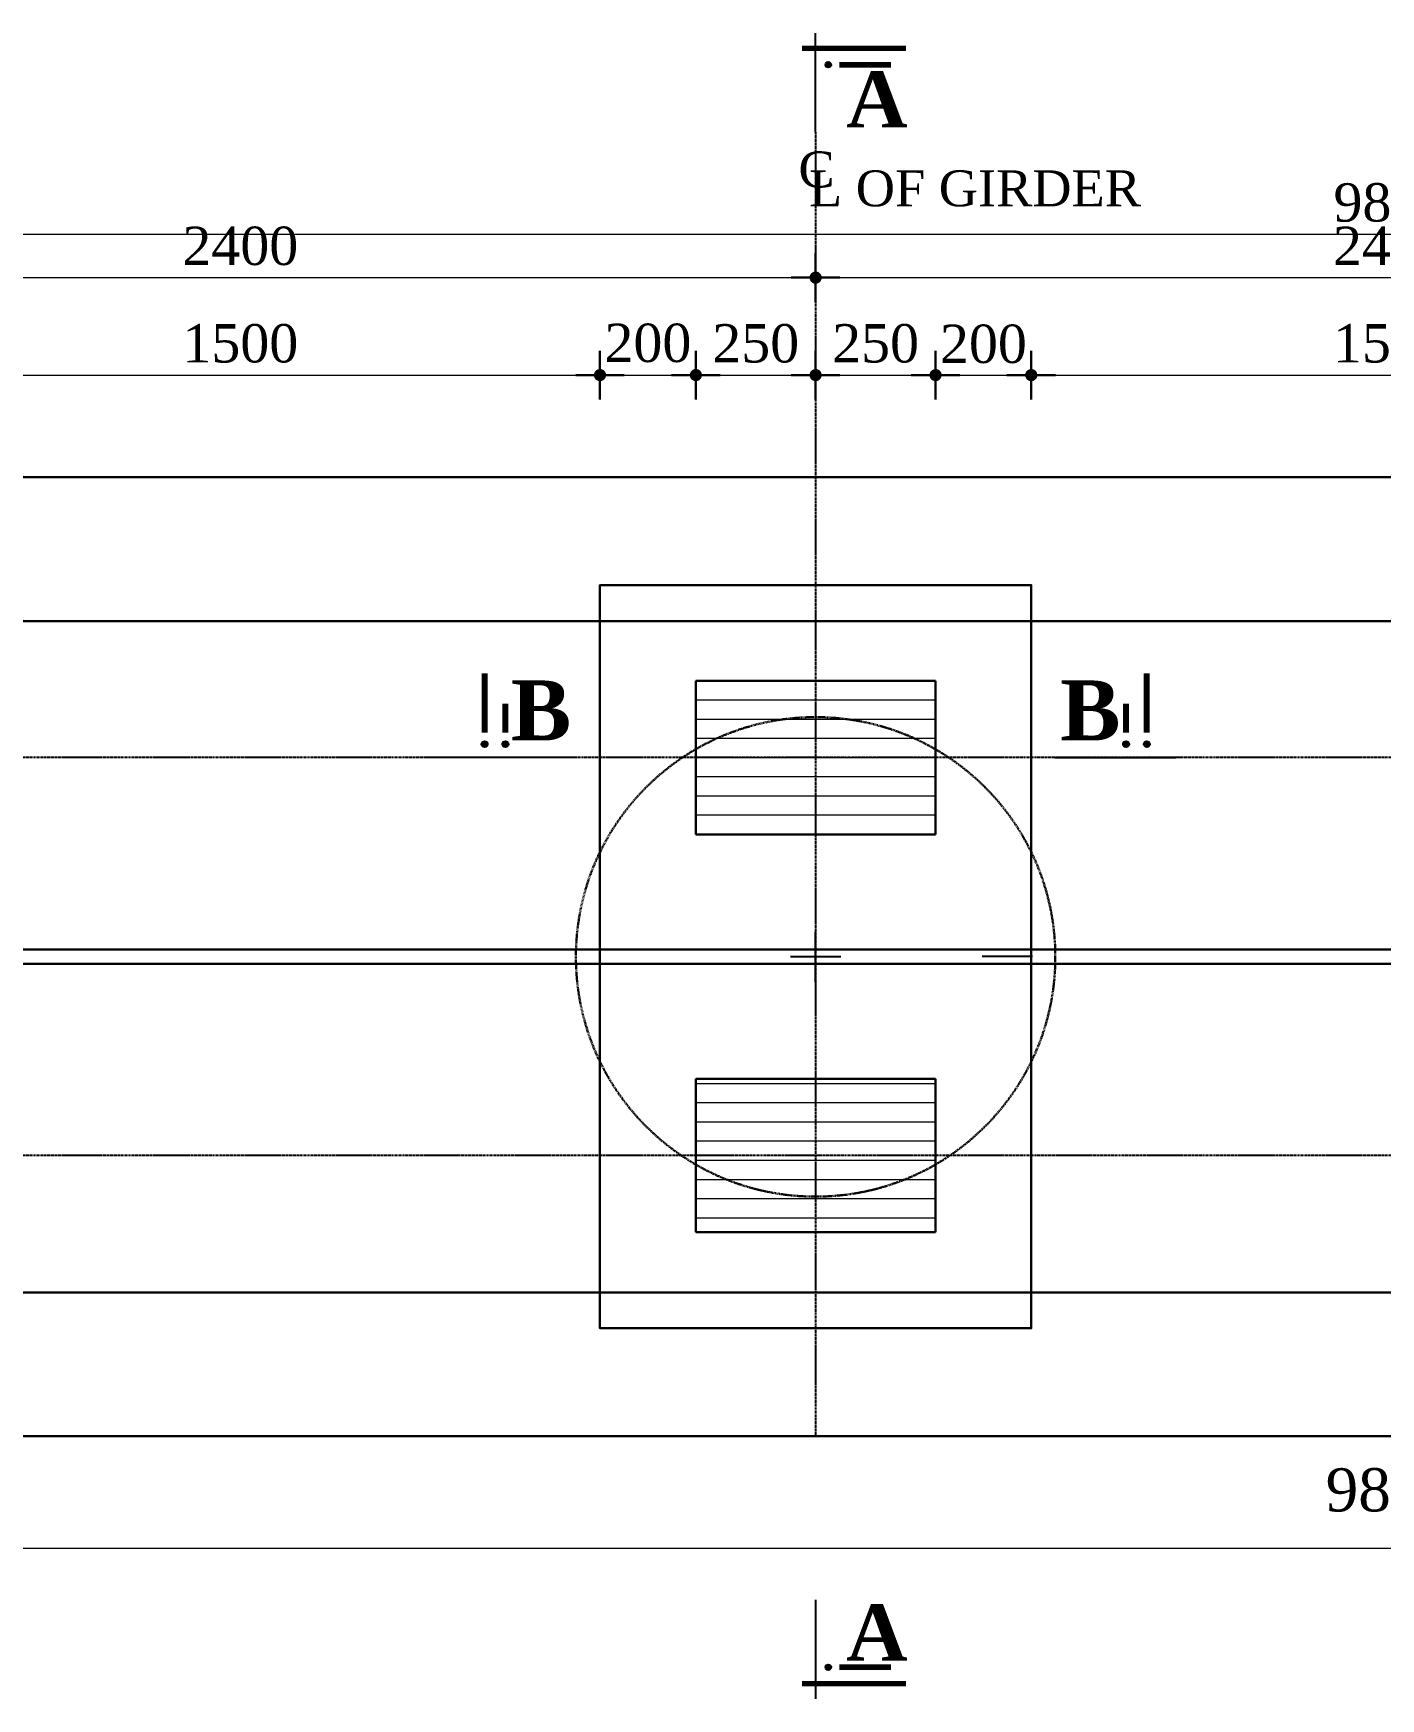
# Model space of a CAD drawing. Header units: millimetres. Extents: x -29779 to 80452, y -13100 to 39577.
# Drawn here: x 3763 to 6574, y -659 to 2814 of the extents above; entities that cross this region are included whole.
import ezdxf

# ---------------------------------------------------------------- set-up
doc = ezdxf.new("R2010")
doc.units = ezdxf.units.MM
doc.header["$LTSCALE"] = 3
for name, pattern in [('CENTER', [50.8, 31.75, -6.35, 6.35, -6.35]), ('DASHED', [19.05, 12.7, -6.35]), ('HIDDEN', [9.525, 6.35, -3.175])]:
    doc.linetypes.add(name, pattern=pattern)
for name, color, linetype in [('Center Line', 34, 'Continuous'), ('dim', 4, 'Continuous'), ('Text', 7, 'Continuous')]:
    doc.layers.add(name, color=color, linetype=linetype)
for name, color, linetype, lineweight in [('Dimision', 4, 'Continuous', 13), ('hatch', 253, 'Continuous', 13), ('Pire Line', 11, 'Continuous', 30)]:
    doc.layers.add(name, color=color, linetype=linetype, lineweight=lineweight)
doc.styles.get("Standard").update_dxf_attribs({"font": 'times.ttf'})
doc.dimstyles.new('Copy of ISO-90', dxfattribs={"dimtxt": 90, "dimasz": 0.7, "dimexe": 1, "dimexo": 60, "dimgap": 75, "dimtad": 1, "dimdec": 0, "dimlfac": -1, "dimzin": 1, "dimdsep": 46, "dimtxsty": 'Standard', "dimblk": 'DIM', "dimcen": 60, "dimclrd": 256, "dimclre": 256, "dimclrt": 256, "dimadec": 0, "dimazin": 0, "dimtfac": 1, "dimtdec": 0, "dimtix": 1, "dimtofl": 0, "dimtmove": 0, "dimatfit": 3, "dimldrblk": 'DOT', "dimfxl": 60, "dimfxlon": 1, "dimtolj": 1, "dimlwd": -1, "dimarcsym": 0})
pattern_1 = [(0, (3414.603, -2415.9), (0, 40), [])]

# ---------------------------------------------------------------- blocks, each defined once
blk = doc.blocks.new('DIM')
at = {"layer": 'dim'}
for p, q in [((0, -101.4), (0, 101.4)), ((-101.4, 0), (101.4, 0))]:
    blk.add_line(p, q, dxfattribs=at)
at = {"layer": 'dim', "const_width": 25.4}
blk.add_lwpolyline([(-12.7, 0, 1), (12.7, 0, 1)], format="xyb", close=True, dxfattribs=at)
blk = doc.blocks.new('*D440')
at = {"layer": 'Defpoints', "color": 0, "linetype": 'Continuous', "ltscale": 0.1, "transparency": 16777216}
for p in [(11496, 2395.4), (1696, 2057.6), (11496, 2057.6)]:
    blk.add_point(p, dxfattribs=at)
at = {"layer": 'Dimision', "linetype": 'Continuous', "lineweight": -2, "ltscale": 0.1, "transparency": 16777216}
for p, q in [((1696, 2350.4), (1696, 2396.4)), ((11496, 2350.4), (11496, 2396.4))]:
    blk.add_line(p, q, dxfattribs=at)
at = {"layer": 'Dimision', "linetype": 'Continuous', "ltscale": 0.1, "transparency": 16777216}
blk.add_line((1696.5, 2395.4), (11495.5, 2395.4), dxfattribs=at)
at = {"layer": 'Dimision', "linetype": 'Continuous', "ltscale": 0.1, "transparency": 16777216, "xscale": 0.5, "yscale": 0.5, "zscale": 0.5, "rotation": 180}
blk.add_blockref('DIM', (1696, 2395.4), dxfattribs=at)
at = {"layer": 'Dimision', "linetype": 'Continuous', "ltscale": 0.1, "transparency": 16777216, "xscale": 0.5, "yscale": 0.5, "zscale": 0.5}
blk.add_blockref('DIM', (11496, 2395.4), dxfattribs=at)
at = {"layer": 'Dimision', "linetype": 'Continuous', "ltscale": 0.1, "transparency": 16777216, "insert": (6596, 2461.2), "char_height": 80, "attachment_point": 5}
blk.add_mtext('\\A1;9800', dxfattribs=at)
blk = doc.blocks.new('_Dot')
at = {"color": 0, "linetype": 'ByBlock', "lineweight": -2}
blk.add_line((-0.5, 0), (-1, 0), dxfattribs=at)
at = {"color": 0, "linetype": 'ByBlock', "const_width": 0.5}
blk.add_lwpolyline([(-0.25, 0, 1), (0.25, 0, 1)], format="xyb", close=True, dxfattribs=at)
blk = doc.blocks.new('*D450')
at = {"layer": 'Defpoints', "color": 0, "linetype": 'Continuous', "ltscale": 0.1, "transparency": 16777216}
for p in [(4945.2, 2101.6), (3444.8, 1663.7), (4945.2, 1663.7)]:
    blk.add_point(p, dxfattribs=at)
at = {"layer": 'Dimision', "linetype": 'Continuous', "lineweight": -2, "ltscale": 0.1, "transparency": 16777216}
for p, q in [((3444.8, 2056.6), (3444.8, 2102.6)), ((4945.2, 2056.6), (4945.2, 2102.6))]:
    blk.add_line(p, q, dxfattribs=at)
at = {"layer": 'Dimision', "linetype": 'Continuous', "ltscale": 0.1, "transparency": 16777216}
blk.add_line((3445.3, 2101.6), (4944.7, 2101.6), dxfattribs=at)
at = {"layer": 'Dimision', "linetype": 'Continuous', "ltscale": 0.1, "transparency": 16777216, "xscale": 0.5, "yscale": 0.5, "zscale": 0.5, "rotation": 180}
blk.add_blockref('DIM', (3444.8, 2101.6), dxfattribs=at)
at = {"layer": 'Dimision', "linetype": 'Continuous', "ltscale": 0.1, "transparency": 16777216, "xscale": 0.5, "yscale": 0.5, "zscale": 0.5}
blk.add_blockref('DIM', (4945.2, 2101.6), dxfattribs=at)
at = {"layer": 'Dimision', "linetype": 'Continuous', "ltscale": 0.1, "transparency": 16777216, "insert": (4195, 2167.3), "char_height": 80, "attachment_point": 5}
blk.add_mtext('\\A1;1500', dxfattribs=at)
blk = doc.blocks.new('*D451')
at = {"layer": 'Defpoints', "color": 0, "linetype": 'Continuous', "ltscale": 0.1, "transparency": 16777216}
for p in [(5145.2, 2101.6), (4945.2, 1663.7), (5145.2, 1463.7)]:
    blk.add_point(p, dxfattribs=at)
at = {"layer": 'Dimision', "linetype": 'Continuous', "lineweight": -2, "ltscale": 0.1, "transparency": 16777216}
for p, q in [((4945.2, 2056.6), (4945.2, 2102.6)), ((5145.2, 2056.6), (5145.2, 2102.6))]:
    blk.add_line(p, q, dxfattribs=at)
at = {"layer": 'Dimision', "linetype": 'Continuous', "ltscale": 0.1, "transparency": 16777216}
blk.add_line((4945.7, 2101.6), (5144.7, 2101.6), dxfattribs=at)
at = {"layer": 'Dimision', "linetype": 'Continuous', "ltscale": 0.1, "transparency": 16777216, "xscale": 0.5, "yscale": 0.5, "zscale": 0.5, "rotation": 180}
blk.add_blockref('DIM', (4945.2, 2101.6), dxfattribs=at)
at = {"layer": 'Dimision', "linetype": 'Continuous', "ltscale": 0.1, "transparency": 16777216, "xscale": 0.5, "yscale": 0.5, "zscale": 0.5}
blk.add_blockref('DIM', (5145.2, 2101.6), dxfattribs=at)
at = {"layer": 'Dimision', "linetype": 'Continuous', "ltscale": 0.1, "transparency": 16777216, "insert": (5045.2, 2168.3), "char_height": 80, "attachment_point": 5}
blk.add_mtext('\\A1;200', dxfattribs=at)
blk = doc.blocks.new('*D452')
at = {"layer": 'Defpoints', "color": 0, "linetype": 'Continuous', "ltscale": 0.1, "transparency": 16777216}
for p in [(5395, 2101.6), (5395, 1888.7), (5145.2, 1463.7)]:
    blk.add_point(p, dxfattribs=at)
at = {"layer": 'Dimision', "linetype": 'Continuous', "lineweight": -2, "ltscale": 0.1, "transparency": 16777216}
for p, q in [((5145.2, 2056.6), (5145.2, 2102.6)), ((5395, 2056.6), (5395, 2102.6))]:
    blk.add_line(p, q, dxfattribs=at)
at = {"layer": 'Dimision', "linetype": 'Continuous', "ltscale": 0.1, "transparency": 16777216}
blk.add_line((5145.7, 2101.6), (5394.5, 2101.6), dxfattribs=at)
at = {"layer": 'Dimision', "linetype": 'Continuous', "ltscale": 0.1, "transparency": 16777216, "xscale": 0.5, "yscale": 0.5, "zscale": 0.5, "rotation": 180}
blk.add_blockref('DIM', (5145.2, 2101.6), dxfattribs=at)
at = {"layer": 'Dimision', "linetype": 'Continuous', "ltscale": 0.1, "transparency": 16777216, "xscale": 0.5, "yscale": 0.5, "zscale": 0.5}
blk.add_blockref('DIM', (5395, 2101.6), dxfattribs=at)
at = {"layer": 'Dimision', "linetype": 'Continuous', "ltscale": 0.1, "transparency": 16777216, "insert": (5270.1, 2167.3), "char_height": 80, "attachment_point": 5}
blk.add_mtext('\\A1;250', dxfattribs=at)
blk = doc.blocks.new('*D453')
at = {"layer": 'Defpoints', "color": 0, "linetype": 'Continuous', "ltscale": 0.1, "transparency": 16777216}
for p in [(5645.2, 2101.6), (5395, 1888.7), (5645.2, 1463.7)]:
    blk.add_point(p, dxfattribs=at)
at = {"layer": 'Dimision', "linetype": 'Continuous', "lineweight": -2, "ltscale": 0.1, "transparency": 16777216}
for p, q in [((5395, 2056.6), (5395, 2102.6)), ((5645.2, 2056.6), (5645.2, 2102.6))]:
    blk.add_line(p, q, dxfattribs=at)
at = {"layer": 'Dimision', "linetype": 'Continuous', "ltscale": 0.1, "transparency": 16777216}
blk.add_line((5395.5, 2101.6), (5644.7, 2101.6), dxfattribs=at)
at = {"layer": 'Dimision', "linetype": 'Continuous', "ltscale": 0.1, "transparency": 16777216, "xscale": 0.5, "yscale": 0.5, "zscale": 0.5, "rotation": 180}
blk.add_blockref('DIM', (5395, 2101.6), dxfattribs=at)
at = {"layer": 'Dimision', "linetype": 'Continuous', "ltscale": 0.1, "transparency": 16777216, "xscale": 0.5, "yscale": 0.5, "zscale": 0.5}
blk.add_blockref('DIM', (5645.2, 2101.6), dxfattribs=at)
at = {"layer": 'Dimision', "linetype": 'Continuous', "ltscale": 0.1, "transparency": 16777216, "insert": (5520.1, 2167.3), "char_height": 80, "attachment_point": 5}
blk.add_mtext('\\A1;250', dxfattribs=at)
blk = doc.blocks.new('*D454')
at = {"layer": 'Defpoints', "color": 0, "linetype": 'Continuous', "ltscale": 0.1, "transparency": 16777216}
for p in [(5844.8, 2101.6), (5844.8, 1663.7), (5645.2, 1463.7)]:
    blk.add_point(p, dxfattribs=at)
at = {"layer": 'Dimision', "linetype": 'Continuous', "lineweight": -2, "ltscale": 0.1, "transparency": 16777216}
for p, q in [((5645.2, 2056.6), (5645.2, 2102.6)), ((5844.8, 2056.6), (5844.8, 2102.6))]:
    blk.add_line(p, q, dxfattribs=at)
at = {"layer": 'Dimision', "linetype": 'Continuous', "ltscale": 0.1, "transparency": 16777216}
blk.add_line((5645.7, 2101.6), (5844.3, 2101.6), dxfattribs=at)
at = {"layer": 'Dimision', "linetype": 'Continuous', "ltscale": 0.1, "transparency": 16777216, "xscale": 0.5, "yscale": 0.5, "zscale": 0.5, "rotation": 180}
blk.add_blockref('DIM', (5645.2, 2101.6), dxfattribs=at)
at = {"layer": 'Dimision', "linetype": 'Continuous', "ltscale": 0.1, "transparency": 16777216, "xscale": 0.5, "yscale": 0.5, "zscale": 0.5}
blk.add_blockref('DIM', (5844.8, 2101.6), dxfattribs=at)
at = {"layer": 'Dimision', "linetype": 'Continuous', "ltscale": 0.1, "transparency": 16777216, "insert": (5745, 2166.3), "char_height": 80, "attachment_point": 5}
blk.add_mtext('\\A1;200', dxfattribs=at)
blk = doc.blocks.new('*D455')
at = {"layer": 'Defpoints', "color": 0, "linetype": 'Continuous', "ltscale": 0.1, "transparency": 16777216}
for p in [(7345.2, 2101.6), (5844.8, 1663.7), (7345.2, 1663.7)]:
    blk.add_point(p, dxfattribs=at)
at = {"layer": 'Dimision', "linetype": 'Continuous', "lineweight": -2, "ltscale": 0.1, "transparency": 16777216}
for p, q in [((5844.8, 2056.6), (5844.8, 2102.6)), ((7345.2, 2056.6), (7345.2, 2102.6))]:
    blk.add_line(p, q, dxfattribs=at)
at = {"layer": 'Dimision', "linetype": 'Continuous', "ltscale": 0.1, "transparency": 16777216}
blk.add_line((5845.3, 2101.6), (7344.7, 2101.6), dxfattribs=at)
at = {"layer": 'Dimision', "linetype": 'Continuous', "ltscale": 0.1, "transparency": 16777216, "xscale": 0.5, "yscale": 0.5, "zscale": 0.5, "rotation": 180}
blk.add_blockref('DIM', (5844.8, 2101.6), dxfattribs=at)
at = {"layer": 'Dimision', "linetype": 'Continuous', "ltscale": 0.1, "transparency": 16777216, "xscale": 0.5, "yscale": 0.5, "zscale": 0.5}
blk.add_blockref('DIM', (7345.2, 2101.6), dxfattribs=at)
at = {"layer": 'Dimision', "linetype": 'Continuous', "ltscale": 0.1, "transparency": 16777216, "insert": (6595, 2167.3), "char_height": 80, "attachment_point": 5}
blk.add_mtext('\\A1;1500', dxfattribs=at)
blk = doc.blocks.new('*D465')
at = {"layer": 'Defpoints', "color": 0, "linetype": 'Continuous', "ltscale": 0.1, "transparency": 16777216}
for p in [(1694.8, -111.3), (11494.8, -111.3), (11494.8, -345)]:
    blk.add_point(p, dxfattribs=at)
at = {"layer": 'Dimision', "lineweight": -2, "ltscale": 0.1, "transparency": 16777216}
for p, q in [((1694.8, -343.7), (1694.8, -346)), ((11494.8, -343.7), (11494.8, -346))]:
    blk.add_line(p, q, dxfattribs=at)
at = {"layer": 'Dimision', "ltscale": 0.1, "transparency": 16777216}
blk.add_line((1695.5, -345), (11494.1, -345), dxfattribs=at)
at = {"layer": 'Dimision', "linetype": 'Continuous', "ltscale": 0.1, "transparency": 16777216, "xscale": 0.7, "yscale": 0.7, "zscale": 0.7, "rotation": 180}
blk.add_blockref('DIM', (1694.8, -345), dxfattribs=at)
at = {"layer": 'Dimision', "linetype": 'Continuous', "ltscale": 0.1, "transparency": 16777216, "xscale": 0.7, "yscale": 0.7, "zscale": 0.7}
blk.add_blockref('DIM', (11494.8, -345), dxfattribs=at)
at = {"layer": 'Dimision', "linetype": 'Continuous', "ltscale": 0.1, "transparency": 16777216, "insert": (6594.8, -224.1), "char_height": 90, "attachment_point": 5}
blk.add_mtext('\\A1;9800', dxfattribs=at)
blk = doc.blocks.new('*D487')
at = {"layer": 'Defpoints', "color": 0, "linetype": 'Continuous', "ltscale": 0.1, "transparency": 16777216}
for p in [(5395, 2304.9), (5395, 2064.8), (2995, 1888.7)]:
    blk.add_point(p, dxfattribs=at)
at = {"layer": 'Dimision', "linetype": 'Continuous', "lineweight": -2, "ltscale": 0.1, "transparency": 16777216}
for p, q in [((2995, 2259.9), (2995, 2305.9)), ((5395, 2259.9), (5395, 2305.9))]:
    blk.add_line(p, q, dxfattribs=at)
at = {"layer": 'Dimision', "linetype": 'Continuous', "ltscale": 0.1, "transparency": 16777216}
blk.add_line((2995.5, 2304.9), (5394.5, 2304.9), dxfattribs=at)
at = {"layer": 'Dimision', "linetype": 'Continuous', "ltscale": 0.1, "transparency": 16777216, "xscale": 0.5, "yscale": 0.5, "zscale": 0.5, "rotation": 180}
blk.add_blockref('DIM', (2995, 2304.9), dxfattribs=at)
at = {"layer": 'Dimision', "linetype": 'Continuous', "ltscale": 0.1, "transparency": 16777216, "xscale": 0.5, "yscale": 0.5, "zscale": 0.5}
blk.add_blockref('DIM', (5395, 2304.9), dxfattribs=at)
at = {"layer": 'Dimision', "linetype": 'Continuous', "ltscale": 0.1, "transparency": 16777216, "insert": (4195, 2370.6), "char_height": 80, "attachment_point": 5}
blk.add_mtext('\\A1;2400', dxfattribs=at)
blk = doc.blocks.new('*D488')
at = {"layer": 'Defpoints', "color": 0, "linetype": 'Continuous', "ltscale": 0.1, "transparency": 16777216}
for p in [(7795, 2304.9), (5395, 2064.8), (7795, 1997.6)]:
    blk.add_point(p, dxfattribs=at)
at = {"layer": 'Dimision', "linetype": 'Continuous', "lineweight": -2, "ltscale": 0.1, "transparency": 16777216}
for p, q in [((5395, 2259.9), (5395, 2305.9)), ((7795, 2259.9), (7795, 2305.9))]:
    blk.add_line(p, q, dxfattribs=at)
at = {"layer": 'Dimision', "linetype": 'Continuous', "ltscale": 0.1, "transparency": 16777216}
blk.add_line((5395.5, 2304.9), (7794.5, 2304.9), dxfattribs=at)
at = {"layer": 'Dimision', "linetype": 'Continuous', "ltscale": 0.1, "transparency": 16777216, "xscale": 0.5, "yscale": 0.5, "zscale": 0.5, "rotation": 180}
blk.add_blockref('DIM', (5395, 2304.9), dxfattribs=at)
at = {"layer": 'Dimision', "linetype": 'Continuous', "ltscale": 0.1, "transparency": 16777216, "xscale": 0.5, "yscale": 0.5, "zscale": 0.5}
blk.add_blockref('DIM', (7795, 2304.9), dxfattribs=at)
at = {"layer": 'Dimision', "linetype": 'Continuous', "ltscale": 0.1, "transparency": 16777216, "insert": (6595, 2370.6), "char_height": 80, "attachment_point": 5}
blk.add_mtext('\\A1;2400', dxfattribs=at)

msp = doc.modelspace()

# ---------------------------------------------------------------- hatches: boundary and pattern name
at = {"layer": 'hatch', "ltscale": 10}
h = msp.add_hatch(dxfattribs=at)
h.set_pattern_fill('_USER', color=256, scale=40, style=0, pattern_type=0)
h.set_pattern_definition(pattern_1)
h.paths.add_polyline_path([(5145.21, 1143.73), (5145.21, 1463.73), (5645.21, 1463.73), (5645.21, 1143.73)])
h = msp.add_hatch(dxfattribs=at)
h.set_pattern_fill('_USER', color=256, scale=40, style=0, pattern_type=0)
h.set_pattern_definition(pattern_1)
h.paths.add_polyline_path([(5145.21, 313.73), (5145.21, 633.73), (5645.21, 633.73), (5645.21, 313.73)])
at = {"layer": 'Text', "linetype": 'Continuous', "ltscale": 0.1}
for points in [[(5421.47, 2754.84, -1), (5421.47, 2743.14, -1)], [(4698.41, 1331.97, -1), (4710.89, 1331.97, -1)], [(4741.65, 1331.97, -1), (4754.13, 1331.97, -1)], [(6048.77, 1331.97, 1), (6036.29, 1331.97, 1)], [(6092.02, 1331.97, 1), (6079.54, 1331.97, 1)], [(5421.47, -599.44, 1), (5421.47, -587.74, 1)]]:
    msp.add_hatch(color=256, dxfattribs=at).paths.add_polyline_path(points)

# ---------------------------------------------------------------- linework, layer by layer
at = {"layer": 'Center Line', "linetype": 'CENTER', "ltscale": 0.05}
for p, q in [((11494.77, 1303.73), (968.57, 1303.73)), ((11494.77, 473.73), (968.57, 473.73))]:
    msp.add_line(p, q, dxfattribs=at)
at = {"layer": 'Center Line'}
for p, q in [((5394.99, 835.65), (5394.99, 940.65)), ((5447.49, 888.15), (5342.49, 888.15)), ((5847.27, 888.73), (5742.27, 888.73))]:
    msp.add_line(p, q, dxfattribs=at)
at = {"layer": 'Center Line', "linetype": 'CENTER', "ltscale": 0.05}
msp.add_lwpolyline([(5394.99, 2607.94), (5394.99, -111.27)], dxfattribs=at)
at = {"layer": 'Pire Line', "ltscale": 5}
for p, q in [((1694.77, 1888.73), (11494.77, 1888.73)), ((5145.21, 1143.73), (5145.21, 1463.73)), ((5645.21, 1463.73), (5145.21, 1463.73)), ((5645.21, 1143.73), (5645.21, 1463.73)), ((5645.21, 1143.73), (5145.21, 1143.73)), ((5145.21, 633.73), (5145.21, 313.73)), ((5645.21, 633.73), (5145.21, 633.73)), ((5645.21, 633.73), (5645.21, 313.73)), ((5645.21, 313.73), (5145.21, 313.73)), ((11494.77, -111.27), (1694.77, -111.27))]:
    msp.add_line(p, q, dxfattribs=at)
at = {"layer": 'Pire Line', "linetype": 'HIDDEN', "ltscale": 0.05}
for p, q in [((1994.77, 1588.15), (11194.77, 1588.15)), ((1994.77, 188.15), (11194.77, 188.15))]:
    msp.add_line(p, q, dxfattribs=at)
at = {"layer": 'Pire Line', "ltscale": 5}
for points in [[(4945.21, 943.73), (4945.21, 833.73), (4945.21, 113.73), (5844.77, 113.73), (5844.77, 943.73), (5844.77, 1663.73), (4945.21, 1663.73), (4945.21, 944.32), (4945.21, 943.73)], [(1694.77, 903.73), (11495.71, 903.73)], [(1694.77, 873.73), (11495.71, 873.73)]]:
    msp.add_lwpolyline(points, dxfattribs=at)
at = {"layer": 'Pire Line', "linetype": 'DASHED', "ltscale": 0.05}
msp.add_circle((5394.99, 888.15), 500, dxfattribs=at)
at = {"layer": 'Text', "linetype": 'Continuous', "ltscale": 3}
for p, q in [((5394.99, 2607.94), (5394.99, 2814.47)), ((4896.16, 1303.73), (4643.79, 1303.73)), ((5894.27, 1303.73), (6146.63, 1303.73)), ((5394.99, -452.54), (5394.99, -659.07))]:
    msp.add_line(p, q, dxfattribs=at)
for points, const_width in [([(5583.8, 2783.11), (5366.68, 2783.11)], 11.7), ([(5444.11, 2748.99), (5552.11, 2748.99)], 11.7), ([(4704.65, 1356.13), (4704.65, 1479.32)], 12.48), ([(6085.78, 1356.13), (6085.78, 1479.32)], 12.48), ([(4747.89, 1356.13), (4747.89, 1416.09)], 12.48), ([(6042.53, 1356.13), (6042.53, 1416.09)], 12.48), ([(5444.11, -593.59), (5552.11, -593.59)], 11.7), ([(5583.8, -627.71), (5366.68, -627.71)], 11.7)]:
    msp.add_lwpolyline(points, dxfattribs=dict(at, const_width=const_width))
at = {"layer": 'Text', "linetype": 'Continuous', "ltscale": 0.1}
for centre, radius in [((5421.47, 2748.99), 5.85), ((4704.65, 1331.97), 6.24), ((4747.89, 1331.97), 6.24), ((6042.53, 1331.97), 6.24), ((6085.78, 1331.97), 6.24), ((5421.47, -593.59), 5.85)]:
    msp.add_circle(centre, radius, dxfattribs=at)

# ---------------------------------------------------------------- texts
at = {"layer": 'Text'}
for s, insert, char_height, width, attachment_point in [('{\\fTimes New Roman|b1|i0|c0|p18;A}', (5458.93, 2735.08), 117, 221.501, 1), ('{\\fTimes New Roman|b1|i0|c0|p18;B}', (4759.52, 1464.83), 124.8, 236.2677, 1), ('{\\fTimes New Roman|b1|i0|c0|p18;B}', (6030.91, 1464.83), 124.8, 236.2677, 3), ('{\\fTimes New Roman|b1|i0|c0|p18;A}', (5458.93, -579.68), 117, 221.501, 7)]:
    msp.add_mtext(s, dxfattribs=dict(at, insert=insert, char_height=char_height, width=width, attachment_point=attachment_point))
at = {"layer": 'Text', "ltscale": 10, "char_height": 75, "width": 8235.4588, "attachment_point": 1}
for s, insert in [('C', (5359.11, 2567.99)), ('L OF GIRDER', (5381.21, 2528.66))]:
    msp.add_mtext(s, dxfattribs=dict(at, insert=insert))

# ---------------------------------------------------------------- dimensions: what is measured, and where the dimension line sits
at = {"layer": 'Dimision', "linetype": 'Continuous', "ltscale": 0.1}
for base, p1, p2, override, picture, middle in [((11495.98, 2395.39), (1695.98, 2057.64), (11495.98, 2057.64), {"dimtxt": 80, "dimasz": 0.5, "dimgap": 25, "dimtmove": 1, "dimfxl": 45}, '*D440', (6595.98, 2461.2)), ((5394.99, 2304.86), (2994.99, 1888.73), (5394.99, 2064.76), {"dimtxt": 80, "dimasz": 0.5, "dimgap": 25, "dimtmove": 1, "dimfxl": 45}, '*D487', (4194.99, 2370.55)), ((7794.99, 2304.86), (5394.99, 2064.76), (7794.99, 1997.57), {"dimtxt": 80, "dimasz": 0.5, "dimgap": 25, "dimtmove": 1, "dimfxl": 45}, '*D488', (6594.99, 2370.55)), ((4945.21, 2101.62), (3444.77, 1663.73), (4945.21, 1663.73), {"dimtxt": 80, "dimasz": 0.5, "dimgap": 25, "dimtmove": 1, "dimfxl": 45}, '*D450', (4194.99, 2167.31)), ((5394.99, 2101.62), (5145.21, 1463.73), (5394.99, 1888.73), {"dimtxt": 80, "dimasz": 0.5, "dimgap": 25, "dimtmove": 1, "dimfxl": 45}, '*D452', (5270.1, 2167.31)), ((5645.21, 2101.62), (5394.99, 1888.73), (5645.21, 1463.73), {"dimtxt": 80, "dimasz": 0.5, "dimgap": 25, "dimtmove": 1, "dimfxl": 45}, '*D453', (5520.1, 2167.31)), ((7345.21, 2101.62), (5844.77, 1663.73), (7345.21, 1663.73), {"dimtxt": 80, "dimasz": 0.5, "dimgap": 25, "dimtmove": 1, "dimfxl": 45}, '*D455', (6594.99, 2167.31)), ((11494.77, -344.98), (1694.77, -111.27), (11494.77, -111.27), {"dimfxl": 1.25}, '*D465', (6594.77, -224.07))]:
    dim = msp.add_linear_dim(base=base, p1=p1, p2=p2, dimstyle='Copy of ISO-90', override=override, dxfattribs=at)
    dim.commit()
    dim.dimension.update_dxf_attribs({"geometry": picture, "text_midpoint": middle})
for base, p1, p2, picture, middle in [((5145.21, 2101.62), (4945.21, 1663.73), (5145.21, 1463.73), '*D451', (5045.21, 2102.62)), ((5844.77, 2101.62), (5645.21, 1463.73), (5844.77, 1663.73), '*D454', (5744.99, 2100.62))]:
    dim = msp.add_linear_dim(base=base, p1=p1, p2=p2, dimstyle='Copy of ISO-90', override={"dimtxt": 80, "dimasz": 0.5, "dimgap": 25, "dimtmove": 1, "dimfxl": 45}, dxfattribs=at)
    dim.commit()
    dim.dimension.update_dxf_attribs({"geometry": picture, "text_midpoint": middle, "dimtype": 160})

doc.saveas('drawing.dxf')
